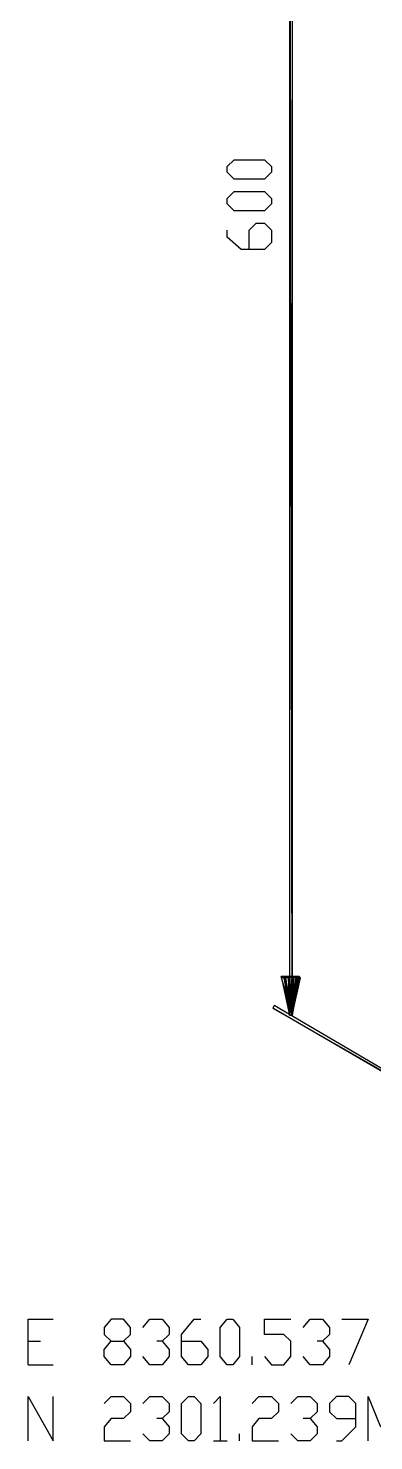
# Model space of a CAD drawing. Header units: millimetres. Extents: x 0 to 741, y 31 to 702.
# Drawn here: x 473.9 to 503.9, y 34.7 to 157.4 of the extents above; entities that cross this region are included whole.
import ezdxf

# ---------------------------------------------------------------- set-up
doc = ezdxf.new("R2010")
doc.units = ezdxf.units.MM
doc.layers.add('DIAGRAM', color=4, linetype='Continuous')

msp = doc.modelspace()

# ---------------------------------------------------------------- linework, layer by layer
at = {"layer": 'DIAGRAM'}
for p, q in [((496.8, 71.66), (496.56, 231.62)), ((496.56, 231.62), (496.56, 71.66)), ((496.8, 71.66), (496.56, 231.62)), ((496.8, 231.62), (496.8, 71.66)), ((491.16, 145.34), (491.76, 145.94)), ((491.16, 144.86), (491.16, 145.34)), ((491.76, 144.26), (491.16, 144.86)), ((491.76, 145.94), (494.4, 145.94)), ((494.4, 145.94), (495, 145.34)), ((495, 144.86), (494.4, 144.26)), ((495, 145.34), (495, 144.86)), ((494.4, 144.26), (491.76, 144.26)), ((491.16, 142.58), (491.76, 143.18)), ((491.16, 142.1), (491.16, 142.58)), ((491.76, 143.18), (494.4, 143.18)), ((494.4, 143.18), (495, 142.58)), ((495, 142.58), (495, 142.1)), ((491.76, 141.5), (491.16, 142.1)), ((494.4, 141.5), (491.76, 141.5)), ((495, 142.1), (494.4, 141.5)), ((493.08, 139.82), (493.68, 140.42)), ((493.68, 140.42), (494.4, 140.42)), ((494.4, 140.42), (495, 139.82)), ((491.16, 139.22), (491.16, 139.82)), ((492.36, 138.14), (491.16, 139.22)), ((493.08, 138.14), (493.08, 139.82)), ((495, 138.74), (494.4, 138.14)), ((495, 139.82), (495, 138.74)), ((494.4, 138.14), (492.36, 138.14)), ((496.8, 71.66), (495.84, 75.02)), ((495.84, 75.02), (496.56, 71.66)), ((496.8, 71.66), (495.84, 75.02)), ((495.84, 75.02), (496.08, 74.9)), ((495.84, 75.02), (496.08, 74.9)), ((497.4, 75.02), (495.84, 75.02)), ((496.08, 74.9), (497.4, 75.02)), ((496.08, 74.9), (497.4, 75.02)), ((496.8, 71.66), (496.08, 75.02)), ((496.08, 75.02), (496.56, 71.66)), ((496.8, 71.66), (496.08, 75.02)), ((496.08, 75.02), (496.2, 75.02)), ((496.08, 74.9), (496.8, 71.66)), ((497.4, 74.9), (496.08, 74.9)), ((496.2, 75.02), (496.8, 71.66)), ((496.8, 71.66), (496.2, 75.02)), ((496.2, 75.02), (496.56, 71.66)), ((496.8, 71.66), (496.2, 75.02)), ((496.2, 75.02), (496.44, 75.02)), ((496.44, 75.02), (496.8, 71.66)), ((496.8, 71.66), (496.44, 75.02)), ((496.44, 75.02), (496.56, 71.66)), ((496.8, 71.66), (496.44, 75.02)), ((496.44, 75.02), (496.56, 75.02)), ((496.56, 71.66), (497.4, 75.02)), ((496.56, 71.66), (497.16, 75.02)), ((496.56, 71.66), (496.92, 75.02)), ((496.56, 71.66), (496.8, 75.02)), ((496.56, 75.02), (496.8, 71.66)), ((497.4, 75.02), (496.8, 71.66)), ((497.4, 75.02), (496.8, 71.66)), ((497.16, 75.02), (496.8, 71.66)), ((496.8, 71.66), (497.28, 75.02)), ((497.16, 75.02), (496.8, 71.66)), ((496.92, 75.02), (496.8, 71.66)), ((496.8, 71.66), (497.16, 75.02)), ((496.92, 75.02), (496.8, 71.66)), ((496.92, 75.02), (496.8, 75.02)), ((496.8, 75.02), (496.8, 71.66)), ((496.8, 71.66), (496.92, 75.02)), ((496.8, 75.02), (496.8, 71.66)), ((496.8, 71.66), (497.52, 74.9)), ((497.16, 75.02), (496.92, 75.02)), ((497.28, 75.02), (497.16, 75.02)), ((497.52, 74.9), (497.4, 75.02)), ((497.4, 75.02), (497.4, 74.9)), ((495.24, 72.5), (495.12, 72.26)), ((516.48, 60.02), (495.24, 72.5)), ((495.12, 72.26), (516.48, 60.02)), ((495.12, 72.26), (516.48, 60.02)), ((516.36, 59.9), (495.12, 72.26)), ((496.8, 71.66), (496.56, 71.66)), ((496.56, 71.66), (496.8, 71.66)), ((496.8, 71.66), (496.56, 71.66)), ((496.56, 71.66), (496.8, 71.66)), ((496.8, 71.66), (496.56, 71.66)), ((496.56, 71.66), (496.8, 71.66)), ((496.8, 71.66), (496.56, 71.66)), ((496.56, 71.66), (496.8, 71.66)), ((496.56, 71.66), (496.8, 71.66)), ((473.88, 41.3), (473.88, 45.26)), ((473.88, 45.26), (476.04, 45.26)), ((481.08, 45.26), (480.48, 44.54)), ((480.48, 44.54), (480.48, 43.94)), ((482.16, 45.26), (481.08, 45.26)), ((482.76, 44.54), (482.16, 45.26)), ((482.76, 43.94), (482.76, 44.54)), ((483.84, 44.54), (484.44, 45.26)), ((484.44, 45.26), (485.52, 45.26)), ((485.52, 45.26), (486.12, 44.54)), ((486.12, 44.54), (486.12, 43.94)), ((487.2, 43.94), (488.28, 45.26)), ((488.28, 45.26), (488.88, 45.26)), ((490.56, 44.54), (491.16, 45.26)), ((490.56, 42.02), (490.56, 44.54)), ((491.16, 45.26), (491.64, 45.26)), ((491.64, 45.26), (492.24, 44.54)), ((492.24, 44.54), (492.24, 42.02)), ((494.4, 43.94), (494.4, 45.26)), ((494.4, 45.26), (496.68, 45.26)), ((497.76, 44.54), (498.36, 45.26)), ((498.36, 45.26), (499.44, 45.26)), ((499.44, 45.26), (500.04, 44.54)), ((500.04, 44.54), (500.04, 43.94)), ((501.12, 45.26), (503.4, 45.26)), ((503.4, 45.26), (501.72, 41.3)), ((473.88, 43.34), (474.96, 43.34)), ((480.48, 43.94), (481.08, 43.34)), ((480.48, 42.62), (481.08, 43.34)), ((481.08, 43.34), (482.16, 43.34)), ((482.16, 43.34), (482.76, 43.94)), ((482.16, 43.34), (482.76, 42.62)), ((485.52, 43.34), (485.04, 43.34)), ((486.12, 43.94), (485.52, 43.34)), ((485.52, 43.34), (486.12, 42.62)), ((487.2, 42.02), (487.2, 43.94)), ((487.2, 43.34), (488.88, 43.34)), ((488.88, 43.34), (489.48, 42.62)), ((496.08, 43.94), (494.4, 43.94)), ((496.68, 43.34), (496.08, 43.94)), ((496.68, 42.02), (496.68, 43.34)), ((499.44, 43.34), (498.96, 43.34)), ((500.04, 43.94), (499.44, 43.34)), ((499.44, 43.34), (500.04, 42.62)), ((480.48, 42.02), (480.48, 42.62)), ((481.08, 41.3), (480.48, 42.02)), ((482.76, 42.02), (482.16, 41.3)), ((482.76, 42.62), (482.76, 42.02)), ((484.44, 41.3), (483.84, 42.02)), ((486.12, 42.02), (485.52, 41.3)), ((486.12, 42.62), (486.12, 42.02)), ((487.8, 41.3), (487.2, 42.02)), ((489.48, 42.02), (488.88, 41.3)), ((489.48, 42.62), (489.48, 42.02)), ((491.16, 41.3), (490.56, 42.02)), ((492.24, 42.02), (491.64, 41.3)), ((493.32, 41.3), (493.32, 42.02)), ((494.4, 42.02), (495, 41.3)), ((496.08, 41.3), (496.68, 42.02)), ((498.36, 41.3), (497.76, 42.02)), ((500.04, 42.02), (499.44, 41.3)), ((500.04, 42.62), (500.04, 42.02)), ((473.88, 41.3), (476.04, 41.3)), ((482.16, 41.3), (481.08, 41.3)), ((485.52, 41.3), (484.44, 41.3)), ((488.88, 41.3), (487.8, 41.3)), ((491.64, 41.3), (491.16, 41.3)), ((495, 41.3), (496.08, 41.3)), ((499.44, 41.3), (498.36, 41.3)), ((473.88, 34.7), (473.88, 38.54)), ((473.88, 38.54), (476.04, 34.7)), ((476.04, 34.7), (476.04, 38.54)), ((480.48, 37.94), (481.08, 38.54)), ((481.08, 38.54), (482.16, 38.54)), ((482.16, 38.54), (482.76, 37.94)), ((483.84, 37.94), (484.44, 38.54)), ((484.44, 38.54), (485.52, 38.54)), ((485.52, 38.54), (486.12, 37.94)), ((487.2, 37.94), (487.8, 38.54)), ((487.8, 38.54), (488.28, 38.54)), ((488.28, 38.54), (488.88, 37.94)), ((489.96, 37.94), (490.56, 38.54)), ((490.56, 38.54), (490.56, 34.7)), ((493.32, 37.94), (493.92, 38.54)), ((493.92, 38.54), (495, 38.54)), ((495, 38.54), (495.6, 37.94)), ((496.68, 37.94), (497.28, 38.54)), ((497.28, 38.54), (498.36, 38.54)), ((498.36, 38.54), (498.96, 37.94)), ((500.64, 38.54), (500.04, 37.94)), ((501.72, 38.54), (500.64, 38.54)), ((502.32, 37.94), (501.72, 38.54)), ((503.4, 34.7), (503.4, 38.54)), ((503.4, 38.54), (504.48, 35.9)), ((482.76, 37.22), (482.16, 36.62)), ((482.76, 37.94), (482.76, 37.22)), ((486.12, 37.22), (485.52, 36.62)), ((486.12, 37.94), (486.12, 37.22)), ((487.2, 35.3), (487.2, 37.94)), ((488.88, 37.94), (488.88, 35.3)), ((495.6, 37.22), (495, 36.62)), ((495.6, 37.94), (495.6, 37.22)), ((498.96, 37.22), (498.36, 36.62)), ((498.96, 37.94), (498.96, 37.22)), ((500.04, 37.94), (500.04, 37.22)), ((500.04, 37.22), (500.64, 36.62)), ((502.32, 35.9), (502.32, 37.94)), ((481.08, 36.62), (480.48, 35.9)), ((480.48, 35.9), (480.48, 34.7)), ((482.16, 36.62), (481.08, 36.62)), ((485.52, 36.62), (485.04, 36.62)), ((485.52, 36.62), (486.12, 35.9)), ((486.12, 35.9), (486.12, 35.3)), ((493.92, 36.62), (493.32, 35.9)), ((493.32, 35.9), (493.32, 34.7)), ((495, 36.62), (493.92, 36.62)), ((498.36, 36.62), (497.76, 36.62)), ((498.36, 36.62), (498.96, 35.9)), ((498.96, 35.9), (498.96, 35.3)), ((500.64, 36.62), (502.32, 36.62)), ((501.12, 34.7), (502.32, 35.9)), ((480.48, 34.7), (482.76, 34.7)), ((484.44, 34.7), (483.84, 35.3)), ((485.52, 34.7), (484.44, 34.7)), ((486.12, 35.3), (485.52, 34.7)), ((487.8, 34.7), (487.2, 35.3)), ((488.28, 34.7), (487.8, 34.7)), ((488.88, 35.3), (488.28, 34.7)), ((489.96, 34.7), (491.16, 34.7)), ((492.24, 34.7), (492.24, 35.3)), ((493.32, 34.7), (495.6, 34.7)), ((497.28, 34.7), (496.68, 35.3)), ((498.36, 34.7), (497.28, 34.7)), ((498.96, 35.3), (498.36, 34.7)), ((500.64, 34.7), (501.12, 34.7))]:
    msp.add_line(p, q, dxfattribs=at)

doc.saveas('drawing.dxf')
